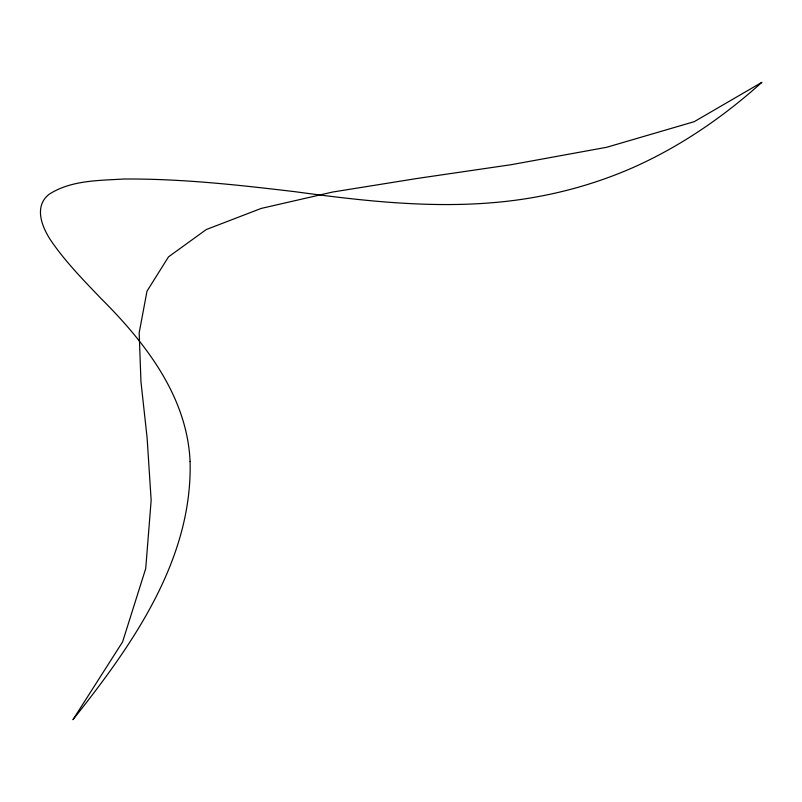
<?xml version="1.0" encoding="UTF-8"?>
<svg xmlns="http://www.w3.org/2000/svg" width="802" height="802" viewBox="0 0 802 802"><rect width="100%" height="100%" fill="white"/><g stroke="black" fill="none" stroke-linecap="round" stroke-linejoin="round"><path stroke-width="1.2" d="M190.084 461.411C192.67 560.167 131.678 645.841 72.932 719.695L122.596 641.891L145.723 568.538L151.157 500.278L147.107 437.812L140.962 381.812L139.167 332.81L147.007 291.146L168.52 256.851L206.264 229.552L261.211 208.42L332.529 192.059L417.481 178.415L511.225 164.691L606.653 147.287L694.241 121.673L761.9 82.305C723.915 116.531 681.379 145.814 634.673 166.836A340.9 268.269 -11.3 0 1 541.24 196.029C459.927 211.858 376.76 202.816 295.477 191.758C238.475 184.971 181.222 178.585 123.729 179.026C98.546 180.57 71.147 180.149 49.133 194.254C32.712 207.137 42.897 229.522 52.721 243.156C66.927 263.297 84.2 280.961 101.212 298.695C145.393 342.755 187.117 396.459 190.084 461.411"/></g></svg>
